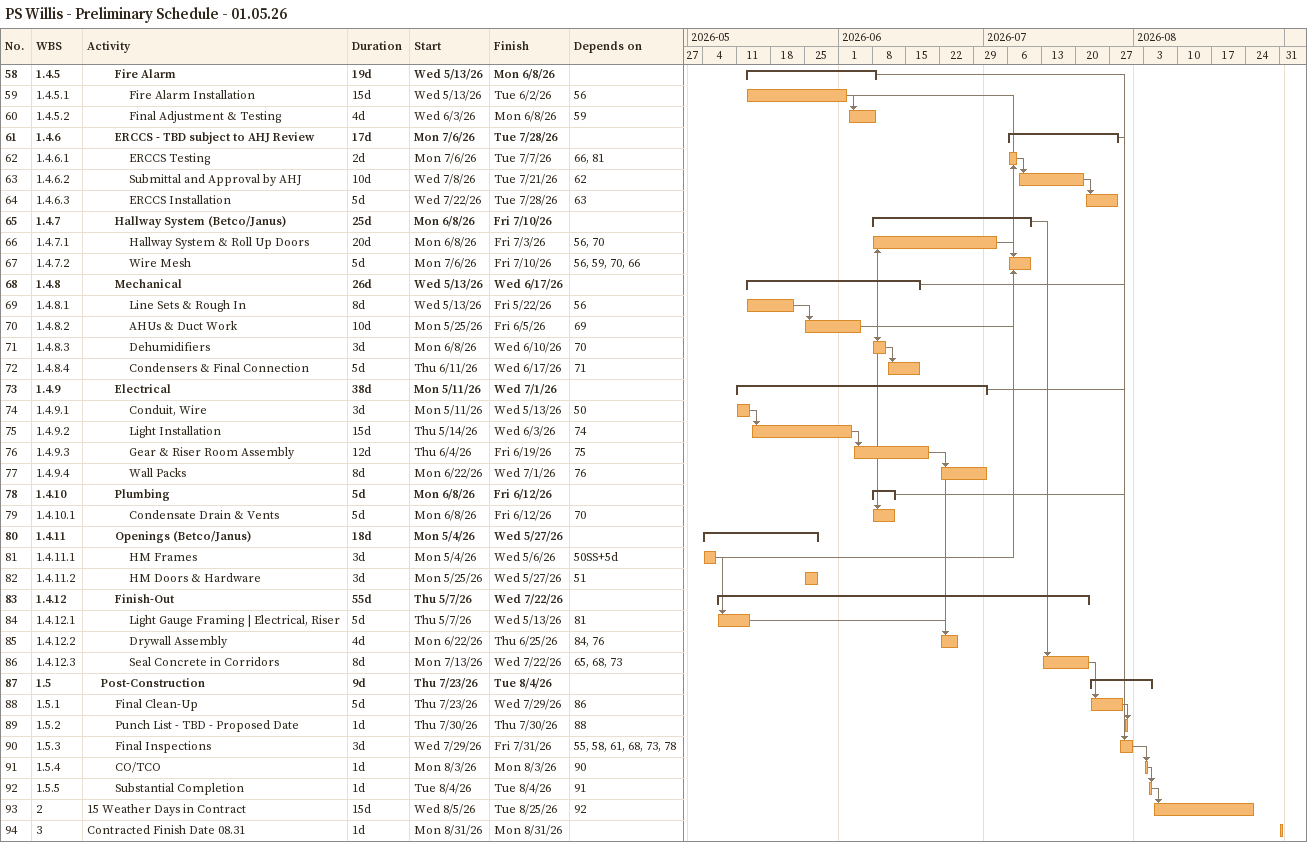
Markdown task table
PS Willis - Preliminary Schedule - 01.05.26

| ID | WBS | Task | Duration | Start | Finish | Predecessors |
|---|---|---|---|---|---|---|
| 58 | 1.4.5 | **Fire Alarm** | 19d | 2026-05-13 | 2026-06-08 |  |
| 59 | 1.4.5.1 | Fire Alarm Installation | 15d | 2026-05-13 | 2026-06-02 | 56 |
| 60 | 1.4.5.2 | Final Adjustment & Testing | 4d | 2026-06-03 | 2026-06-08 | 59 |
| 61 | 1.4.6 | **ERCCS - TBD subject to AHJ Review** | 17d | 2026-07-06 | 2026-07-28 |  |
| 62 | 1.4.6.1 | ERCCS Testing | 2d | 2026-07-06 | 2026-07-07 | 66, 81 |
| 63 | 1.4.6.2 | Submittal and Approval by AHJ | 10d | 2026-07-08 | 2026-07-21 | 62 |
| 64 | 1.4.6.3 | ERCCS Installation | 5d | 2026-07-22 | 2026-07-28 | 63 |
| 65 | 1.4.7 | **Hallway System (Betco/Janus)** | 25d | 2026-06-08 | 2026-07-10 |  |
| 66 | 1.4.7.1 | Hallway System & Roll Up Doors | 20d | 2026-06-08 | 2026-07-03 | 56, 70 |
| 67 | 1.4.7.2 | Wire Mesh | 5d | 2026-07-06 | 2026-07-10 | 56, 59, 70, 66 |
| 68 | 1.4.8 | **Mechanical** | 26d | 2026-05-13 | 2026-06-17 |  |
| 69 | 1.4.8.1 | Line Sets & Rough In | 8d | 2026-05-13 | 2026-05-22 | 56 |
| 70 | 1.4.8.2 | AHUs & Duct Work | 10d | 2026-05-25 | 2026-06-05 | 69 |
| 71 | 1.4.8.3 | Dehumidifiers | 3d | 2026-06-08 | 2026-06-10 | 70 |
| 72 | 1.4.8.4 | Condensers & Final Connection | 5d | 2026-06-11 | 2026-06-17 | 71 |
| 73 | 1.4.9 | **Electrical** | 38d | 2026-05-11 | 2026-07-01 |  |
| 74 | 1.4.9.1 | Conduit, Wire | 3d | 2026-05-11 | 2026-05-13 | 50 |
| 75 | 1.4.9.2 | Light Installation | 15d | 2026-05-14 | 2026-06-03 | 74 |
| 76 | 1.4.9.3 | Gear & Riser Room Assembly | 12d | 2026-06-04 | 2026-06-19 | 75 |
| 77 | 1.4.9.4 | Wall Packs | 8d | 2026-06-22 | 2026-07-01 | 76 |
| 78 | 1.4.10 | **Plumbing** | 5d | 2026-06-08 | 2026-06-12 |  |
| 79 | 1.4.10.1 | Condensate Drain & Vents | 5d | 2026-06-08 | 2026-06-12 | 70 |
| 80 | 1.4.11 | **Openings (Betco/Janus)** | 18d | 2026-05-04 | 2026-05-27 |  |
| 81 | 1.4.11.1 | HM Frames | 3d | 2026-05-04 | 2026-05-06 | 50SS+5d |
| 82 | 1.4.11.2 | HM Doors & Hardware | 3d | 2026-05-25 | 2026-05-27 | 51 |
| 83 | 1.4.12 | **Finish-Out** | 55d | 2026-05-07 | 2026-07-22 |  |
| 84 | 1.4.12.1 | Light Gauge Framing \| Electrical, Riser | 5d | 2026-05-07 | 2026-05-13 | 81 |
| 85 | 1.4.12.2 | Drywall Assembly | 4d | 2026-06-22 | 2026-06-25 | 84, 76 |
| 86 | 1.4.12.3 | Seal Concrete in Corridors | 8d | 2026-07-13 | 2026-07-22 | 65, 68, 73 |
| 87 | 1.5 | **Post-Construction** | 9d | 2026-07-23 | 2026-08-04 |  |
| 88 | 1.5.1 | Final Clean-Up | 5d | 2026-07-23 | 2026-07-29 | 86 |
| 89 | 1.5.2 | Punch List - TBD - Proposed Date | 1d | 2026-07-30 | 2026-07-30 | 88 |
| 90 | 1.5.3 | Final Inspections | 3d | 2026-07-29 | 2026-07-31 | 55, 58, 61, 68, 73, 78 |
| 91 | 1.5.4 | CO/TCO | 1d | 2026-08-03 | 2026-08-03 | 90 |
| 92 | 1.5.5 | Substantial Completion | 1d | 2026-08-04 | 2026-08-04 | 91 |
| 93 | 2 | 15 Weather Days in Contract | 15d | 2026-08-05 | 2026-08-25 | 92 |
| 94 | 3 | Contracted Finish Date 08.31 | 1d | 2026-08-31 | 2026-08-31 |  |
